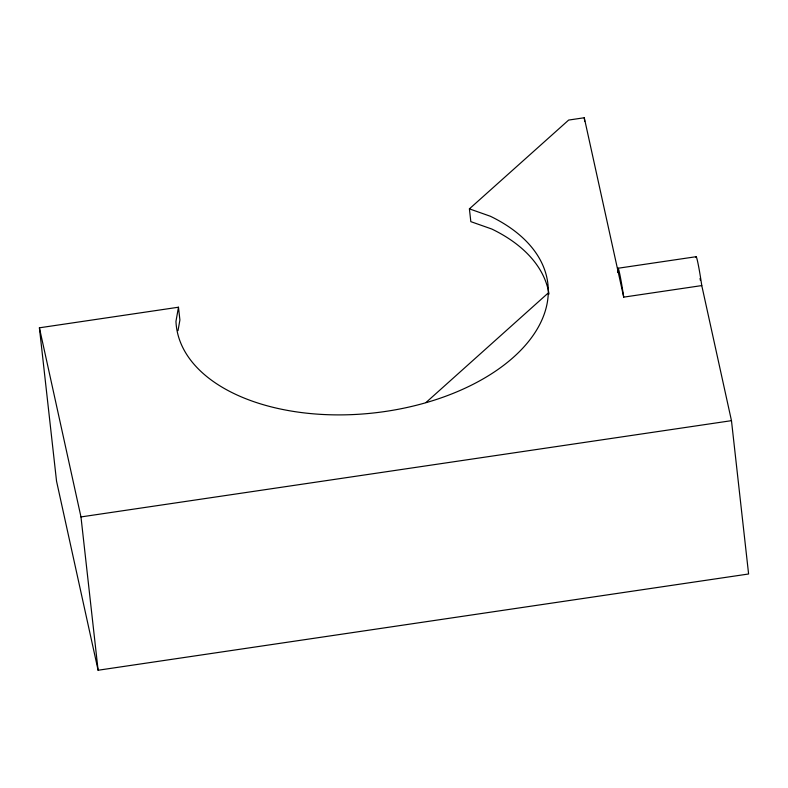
<?xml version="1.0" encoding="UTF-8"?>
<svg xmlns="http://www.w3.org/2000/svg" width="788" height="788" viewBox="0 0 788 788"><rect width="100%" height="100%" fill="white"/><g stroke="black" fill="none" stroke-linecap="round" stroke-linejoin="round"><path stroke-width="1.18" d="M695.863 257.272A28.545 1.418 81.6 0 1 701.773 285.581L731.471 420.664L748.6 573.989L98.106 670.243L56.539 481.163L39.4 327.808L178.472 307.221L175.96 321.386A186.983 108.714 -6.4 0 0 437.823 399.004A186.983 108.714 -6.4 0 0 490.343 216.247L469.402 208.859L470.83 221.645L491.771 229.022A186.983 108.714 -6.4 0 1 549 294.042M178.019 330.625L179.9 320.007L178.472 307.221M469.402 208.859L568.66 120.062L584.272 117.757L623.712 297.135L701.773 285.581M425.963 402.55L547.739 293.431M617.959 268.265L696.021 256.721M39.4 327.808L80.977 516.928L731.471 420.664M623.712 297.135A28.545 1.418 81.6 0 0 617.772 270.117L618.048 272.549M584.272 117.757L584.686 121.401M80.977 516.928L98.106 670.243M617.969 272.372A364.755 18.183 81.6 0 1 617.772 270.117M700.059 278.41A16.853 0.837 81.6 0 1 700.404 280.469"/></g></svg>
